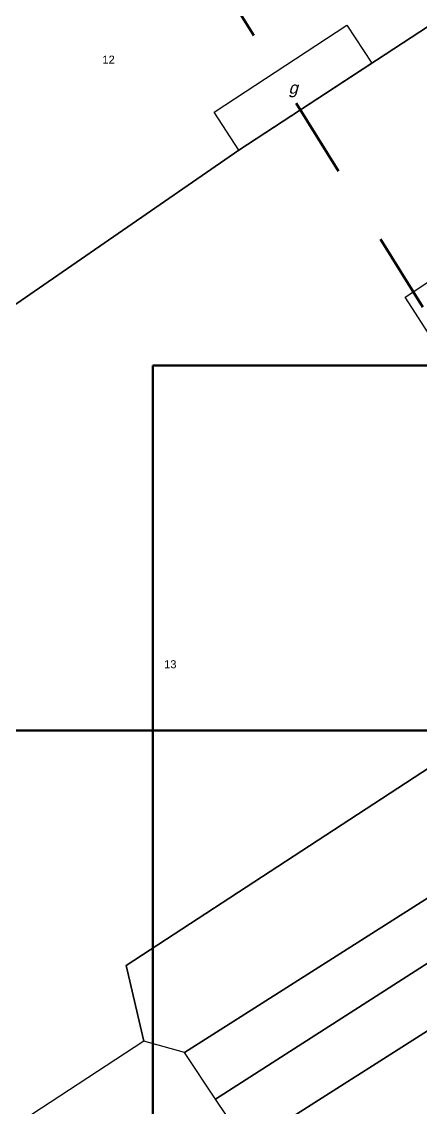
# Model space of a CAD drawing. Header units: metres. Extents: x 7542702 to 7555152, y 5804026 to 5815503.
# Drawn here: x 7544132.5 to 7544182.5, y 5808186.9 to 5808322.6 of the extents above; entities that cross this region are included whole.
import ezdxf

# ---------------------------------------------------------------- set-up
doc = ezdxf.new("R2010")
doc.units = ezdxf.units.M
doc.linetypes.add('4001', pattern=[0])
doc.linetypes.add('4002', pattern=[2, 1, -1])
doc.layers.add('!trafo', color=6, linetype='4002', lineweight=50)
doc.layers.add('Budynki', color=7, linetype='Continuous')
doc.layers.add('Dzialki', color=165, linetype='Continuous')
doc.styles.get("Standard").update_dxf_attribs({"font": 'arial.ttf'})

msp = doc.modelspace()

# ---------------------------------------------------------------- linework, layer by layer
at = {"layer": '!trafo', "ltscale": 10}
msp.add_lwpolyline([(7544082.13, 5808448.38), (7544167.59, 5808501.43), (7544481.87, 5807987.87), (7544782.88, 5807592.58), (7544936.53, 5807377.47), (7545050.37, 5807475.25), (7545086.68, 5807419.38), (7544929.65, 5807282.21), (7544686.61, 5807553.19), (7544696.16, 5807510.34), (7544647.98, 5807511.04), (7544607.69, 5807611.16), (7544447.06, 5807862.58)], close=True, dxfattribs=at)
at = {"layer": 'Budynki', "color": 7, "linetype": '4001'}
for points in [[(7544159.68, 5808306.58, 122.28), (7544156.57, 5808311.34, 122.28), (7544173.18, 5808322.19, 122.88), (7544176.29, 5808317.43, 122.5), (7544159.68, 5808306.58, 122.28)], [(7544194.78, 5808297.69, 0), (7544198.44, 5808291.88, 0), (7544184.17, 5808282.47, 0), (7544180.45, 5808288.22, 0), (7544194.78, 5808297.69, 0)]]:
    msp.add_polyline3d(points, dxfattribs=at)
at = {"layer": 'Defpoints', "color": 4, "lineweight": 70}
for points in [[(7544011.24, 5808517.45), (7544403.75, 5808517.45), (7544403.75, 5808234.06), (7544011.24, 5808234.06)], [(7544148.9, 5808279.67), (7544541.41, 5808279.67), (7544541.41, 5807996.27), (7544148.9, 5807996.27)]]:
    msp.add_lwpolyline(points, close=True, dxfattribs=at)
at = {"layer": 'Dzialki'}
for p, q in [((7544199.67, 5808332.72), (7544159.68, 5808306.58)), ((7544159.68, 5808306.58), (7544199.67, 5808332.72)), ((7544159.68, 5808306.58), (7544099.02, 5808264.77)), ((7544099.02, 5808264.77), (7544159.68, 5808306.58)), ((7544145.58, 5808204.69), (7544236.44, 5808264)), ((7544236.44, 5808264), (7544145.58, 5808204.69)), ((7544242.74, 5808250.97), (7544152.87, 5808193.81)), ((7544152.87, 5808193.81), (7544242.74, 5808250.97)), ((7544245.62, 5808245), (7544156.77, 5808187.99)), ((7544156.77, 5808187.99), (7544245.62, 5808245)), ((7544248.85, 5808238.33), (7544160.66, 5808182.18)), ((7544160.66, 5808182.18), (7544248.85, 5808238.33)), ((7544147.78, 5808195.25), (7544145.58, 5808204.69)), ((7544145.58, 5808204.69), (7544147.78, 5808195.25)), ((7544147.78, 5808195.25), (7544081.54, 5808151.96)), ((7544152.87, 5808193.81), (7544147.78, 5808195.25)), ((7544156.77, 5808187.99), (7544152.87, 5808193.81)), ((7544160.66, 5808182.18), (7544156.77, 5808187.99))]:
    msp.add_line(p, q, dxfattribs=at)

# ---------------------------------------------------------------- texts
at = {"layer": 'Budynki', "color": 7, "oblique": 15}
msp.add_text('g', height=1.5, rotation=359.97, dxfattribs=at).set_placement((7544165.88, 5808313.63))
at = {"layer": 'Dzialki'}
for s, p in [('12', (7544142.61, 5808317.39)), ('13', (7544150.32, 5808241.84))]:
    msp.add_text(s, height=1, dxfattribs=at).set_placement(p)

doc.saveas('drawing.dxf')
